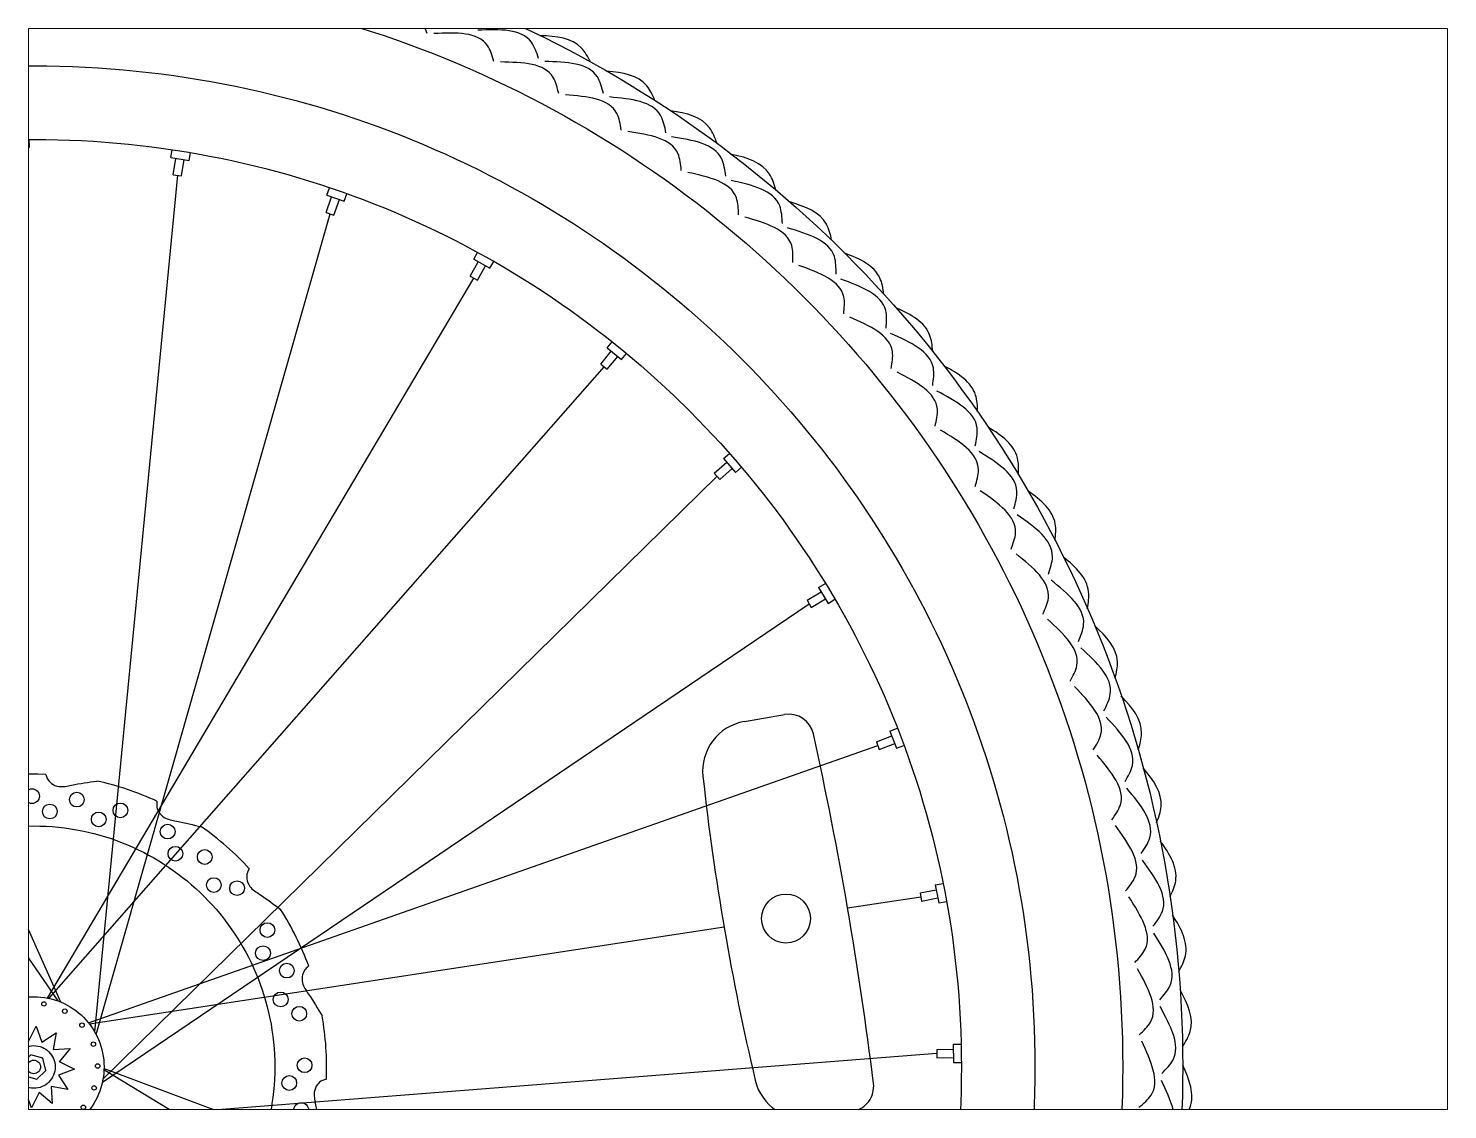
# Paper-space layout 'www.ceco.net' of a CAD drawing. Header units: millimetres. Extents: x 27 to 240, y 20 to 183.
# The model-space entities are those that its viewports show. They can reach past a viewport. Long polylines and large blocks are cut down to what shows.
import ezdxf

# ---------------------------------------------------------------- set-up
doc = ezdxf.new("R2010")
doc.units = ezdxf.units.MM
doc.layers.add('ceco.net 414 bike rim', color=7, linetype='Continuous')
doc.layers.add('ceco.net 414 bike tyres', color=7, linetype='Continuous')

msp = doc.modelspace()

# ---------------------------------------------------------------- linework, layer by layer
at = {"layer": 'ceco.net 414 bike rim'}
for p, q in [((-1.3, 274.27), (-1.34, 276.61)), ((-6.8, 274.19), (-1.3, 274.27)), ((-2.74, 269.32), (-2.81, 274.24)), ((40.91, 271.2), (41.28, 273.52)), ((40.91, 271.2), (46.34, 270.33)), ((41.62, 266.09), (42.41, 270.96)), ((46.34, 270.33), (46.72, 272.64)), ((-5.22, 269.28), (-2.74, 269.32)), ((44.07, 265.7), (44.85, 270.57)), ((42.84, 265.9), (18.15, 10.48)), ((41.62, 266.09), (44.07, 265.7)), ((87.2, 254.82), (88.81, 259.48)), ((87.38, 259.98), (88.15, 262.19)), ((87.38, 259.98), (92.58, 258.17)), ((89.53, 254.01), (91.15, 258.67)), ((92.58, 258.17), (93.35, 260.39)), ((18.61, 9.64), (88.37, 254.42)), ((87.2, 254.82), (89.53, 254.01)), ((8.06, 19.35), (-95.84, 251.69)), ((131.2, 240.85), (132.34, 242.9)), ((130.12, 235.81), (132.52, 240.12)), ((131.2, 240.85), (136.01, 238.17)), ((132.28, 234.6), (134.68, 238.91)), ((136.01, 238.17), (137.15, 240.22)), ((4.07, 20.56), (131.2, 235.21)), ((130.12, 235.81), (132.28, 234.6)), ((-138.09, 231.23), (7.17, 19.7)), ((171.03, 214.41), (172.51, 216.23)), ((169.09, 209.63), (172.2, 213.46)), ((171.01, 208.07), (174.12, 211.89)), ((171.03, 214.41), (175.3, 210.94)), ((175.3, 210.94), (176.78, 212.75)), ((170.05, 208.85), (4.5, 20.47)), ((169.09, 209.63), (171.01, 208.07)), ((205.66, 181.46), (207.44, 182.99)), ((202.93, 177.09), (206.65, 180.31)), ((204.54, 175.21), (208.27, 178.44)), ((205.66, 181.46), (209.26, 177.29)), ((209.26, 177.29), (211.04, 178.82)), ((203.74, 176.15), (20.64, -3.64)), ((202.93, 177.09), (204.54, 175.21)), ((234.05, 142.99), (236.06, 144.19)), ((230.59, 139.16), (234.83, 141.69)), ((234.05, 142.99), (236.87, 138.26)), ((20.45, -4.58), (231.23, 138.09)), ((230.59, 139.16), (231.86, 137.03)), ((231.86, 137.03), (236.09, 139.56)), ((236.87, 138.26), (238.88, 139.46)), ((211.92, 103.01), (223.88, 105.07)), ((251.25, 97), (255.86, 98.76)), ((255.32, 100.17), (257.51, 101.01)), ((255.32, 100.17), (257.28, 95.03)), ((16.34, 13.13), (251.69, 95.84)), ((251.25, 97), (252.14, 94.69)), ((252.14, 94.69), (256.74, 96.44)), ((257.28, 95.03), (259.47, 95.86)), ((264.28, 51.9), (269.12, 52.83)), ((264.28, 51.9), (264.75, 49.47)), ((268.84, 54.31), (271.14, 54.75)), ((268.84, 54.31), (269.87, 48.91)), ((264.51, 50.68), (242.69, 47.35)), ((264.75, 49.47), (269.59, 50.39)), ((269.87, 48.91), (272.18, 49.35)), ((205.84, 41.71), (16.61, 12.79)), ((-5.48, 10.88), (-1.58, 7.59)), ((-1.58, 7.59), (0.7, 12.16)), ((0.7, 12.16), (2.43, 7.36)), ((2.43, 7.36), (6.68, 10.19)), ((6.68, 10.19), (5.79, 5.16)), ((5.79, 5.16), (10.88, 5.48)), ((10.88, 5.48), (7.59, 1.57)), ((269.28, 5.22), (274.21, 5.29)), ((269.28, 5.22), (269.32, 2.74)), ((274.19, 6.8), (276.53, 6.84)), ((274.19, 6.8), (274.27, 1.3)), ((7.59, 1.58), (12.16, -0.7)), ((269.3, 3.98), (13.47, -16.06)), ((269.32, 2.74), (274.24, 2.81)), ((274.27, 1.3), (276.61, 1.34)), ((12.16, -0.7), (7.36, -2.43)), ((7.36, -2.43), (10.19, -6.69)), ((235.21, -131.2), (20.94, -0.88)), ((20.96, -0.44), (254.42, -88.37)), ((-2.43, -7.36), (-6.69, -10.19)), ((-0.7, -12.17), (-2.43, -7.36)), ((1.58, -7.59), (-0.7, -12.17)), ((5.48, -10.88), (1.58, -7.59)), ((5.16, -5.79), (5.48, -10.88)), ((10.19, -6.69), (5.16, -5.79)), ((95.84, -251.69), (15.48, -14.13)), ((15.77, -13.81), (138.1, -231.23)), ((232.27, -15.25), (244.23, -13.19))]:
    msp.add_line(p, q, dxfattribs=at)
msp.add_lwpolyline([(0.89, -3.64), (3.59, -1.05), (2.71, 2.59), (-0.89, 3.64), (-3.59, 1.05), (-2.71, -2.59)], close=True, dxfattribs=at)
for centre, radius in [((0, 0), 342.61), ((0, 0), 324.72), ((0, 0), 298.54), ((0, 0), 276.61), ((-0.51, 80.75), 2.2), ((12.85, 79.73), 2.2), ((4.79, 76.18), 2.2), ((25.85, 76.5), 2.2), ((19.38, 73.83), 2.2), ((39.93, 70.19), 2.2), ((0, 0), 71.87), ((42.24, 63.58), 2.2), ((50.99, 62.62), 2.2), ((53.7, 54.25), 2.2), ((60.64, 53.33), 2.2), ((224.31, 44.26), 7.3), ((69.68, 40.82), 2.2), ((68.37, 33.94), 2.2), ((75.47, 28.74), 2.2), ((73.63, 20.13), 2.2), ((0, 0), 20.96), ((-3.58, 18.7), 0.668), ((3.03, 18.8), 0.668), ((9.27, 16.63), 0.668), ((79.18, 15.86), 2.2), ((14.4, 12.45), 0.668), ((0, 0), 6.37), ((17.79, 6.78), 0.668), ((0, 0), 2.02), ((19.04, 0.28), 0.668), ((80.75, 0.51), 2.2), ((76.18, -4.79), 2.2), ((17.99, -6.25), 0.668), ((14.77, -12.02), 0.668), ((79.73, -12.85), 2.2)]:
    msp.add_circle(centre, radius, dxfattribs=at)
for centre, radius, start, end in [((214.46, 88.23), 15, 99.7634, 186.2354), ((225.15, 97.68), 7.5, 12.486, 99.7634), ((-853.96, -141.28), 1112.75, 7.04075, 12.48598), ((0, 0), 87.33, 87.6181, 100.0351), ((0, 0), 87.33, 65.1181, 77.5351), ((941.43, 167.66), 746.29, 186.23545, 193.29128), ((0, 0), 87.33, 42.6181, 55.0351), ((0, 0), 87.33, 20.1181, 32.5351), ((0, 0), 87.33, 357.6181, 10.0351), ((229.72, -0.47), 15, 193.2913, 279.7634), ((242.96, -5.8), 7.5, 279.7634, 7.0408)]:
    msp.add_arc(centre, radius, start, end, dxfattribs=at)
for points in [[(3.63, 87.26), (4.04, 86.06), (5.27, 84.58), (7.47, 83.65), (11.27, 84.04), (18.85, 85.27)], [(36.75, 79.23), (36.67, 77.96), (37.24, 76.13), (38.91, 74.42), (42.57, 73.33), (50.05, 71.57)], [(64.27, 59.13), (63.71, 58), (63.53, 56.08), (64.43, 53.86), (67.39, 51.45), (73.63, 46.97)], [(82.01, 30.04), (81.06, 29.2), (80.16, 27.5), (80.14, 25.11), (81.95, 21.75), (86, 15.22)], [(87.26, -3.63), (86.06, -4.04), (84.58, -5.27), (83.65, -7.47), (84.04, -11.27), (85.28, -18.85)]]:
    msp.add_spline(points, degree=3, dxfattribs=at)
at = {"layer": 'ceco.net 414 bike tyres'}
for points in [[(130.54, 309.99), (128.08, 314.66), (111.91, 317.18)], [(117.3, 308.22), (115.08, 312.78), (98.91, 315.31)], [(150.54, 300.78), (148.39, 305.6), (132.41, 309.19)], [(137.21, 299.89), (135.3, 304.58), (119.32, 308.17)], [(156.53, 290.27), (154.93, 295.08), (139.22, 299.7)], [(169.89, 290.29), (168.06, 295.24), (152.35, 299.86)], [(175.18, 279.41), (173.89, 284.32), (158.52, 289.95)], [(188.51, 278.56), (187.01, 283.62), (171.64, 289.26)], [(193.08, 267.36), (192.12, 272.34), (177.15, 278.97)], [(206.33, 265.64), (205.16, 270.78), (190.19, 277.41)], [(210.15, 254.16), (209.52, 259.19), (195.01, 266.78)], [(223.26, 251.57), (222.43, 256.79), (207.92, 264.38)], [(226.32, 239.87), (226.02, 244.93), (212.04, 253.46)], [(239.23, 236.43), (238.75, 241.69), (224.77, 250.21)], [(241.53, 224.55), (241.56, 229.62), (228.17, 239.05)], [(254.18, 220.28), (254.04, 225.56), (240.65, 234.98)], [(255.7, 208.27), (256.06, 213.33), (243.31, 223.61)], [(268.05, 203.18), (268.25, 208.46), (255.51, 218.74)], [(268.77, 191.1), (269.46, 196.13), (257.42, 207.22)], [(280.76, 185.22), (281.31, 190.47), (269.27, 201.56)], [(280.69, 173.12), (281.71, 178.09), (270.42, 189.94)], [(292.27, 166.46), (293.17, 171.66), (281.87, 183.51)], [(291.42, 154.39), (292.76, 159.28), (282.26, 171.85)], [(302.54, 146.99), (303.77, 152.12), (293.27, 164.69)], [(300.89, 135), (302.55, 139.79), (292.9, 153.02)], [(311.5, 126.88), (313.06, 131.93), (303.41, 145.15)], [(309.07, 115.03), (311.04, 119.7), (302.28, 133.53)], [(319.13, 106.24), (321.02, 111.17), (312.26, 125)], [(315.94, 94.57), (318.2, 99.11), (310.36, 113.48)], [(325.4, 85.14), (327.61, 89.93), (319.76, 104.31)], [(321.44, 73.7), (324.01, 78.08), (317.12, 92.94)], [(330.27, 63.68), (332.79, 68.32), (325.9, 83.17)], [(325.58, 52.52), (328.42, 56.72), (322.52, 72)], [(333.73, 41.94), (336.54, 46.4), (330.64, 61.68)], [(328.31, 31.12), (331.42, 35.12), (326.54, 50.75)], [(335.76, 20.02), (338.86, 24.29), (333.97, 39.92)], [(329.65, 9.58), (333.01, 13.37), (329.16, 29.28)], [(336.35, -1.98), (339.72, 2.08), (335.86, 17.99)], [(329.57, -12), (333.17, -8.44), (330.37, 7.69)], [(335.5, -23.97), (339.13, -20.14), (336.32, -4.01)], [(328.08, -33.53), (331.91, -30.21), (330.16, -13.93)]]:
    msp.add_spline(points, degree=3, dxfattribs=at)
for points in [[(146.05, 309.92), (145.15, 311.44), (141.8, 316.61), (135.47, 316.97), (130.6, 316.74)], [(166, 299.7), (165.21, 301.28), (162.2, 306.65), (155.91, 307.44), (151.04, 307.52)], [(185.25, 288.2), (184.56, 289.83), (181.91, 295.39), (175.68, 296.58), (170.83, 296.98)], [(203.7, 275.47), (203.12, 277.14), (200.84, 282.86), (194.7, 284.46), (189.88, 285.17)], [(221.28, 261.56), (220.81, 263.26), (218.91, 269.12), (212.89, 271.11), (208.13, 272.14)], [(237.92, 246.52), (237.56, 248.26), (236.04, 254.22), (230.17, 256.61), (225.48, 257.95)], [(253.53, 230.44), (253.29, 232.19), (252.16, 238.24), (246.46, 241), (241.87, 242.65)], [(268.06, 213.36), (267.93, 215.12), (267.21, 221.24), (261.69, 224.37), (257.22, 226.31)], [(281.44, 195.37), (281.43, 197.14), (281.1, 203.29), (275.8, 206.77), (271.47, 209)], [(293.61, 176.55), (293.72, 178.31), (293.8, 184.47), (288.74, 188.29), (284.56, 190.8)], [(304.53, 156.97), (304.75, 158.72), (305.23, 164.86), (300.43, 169.01), (296.43, 171.78)], [(314.15, 136.71), (314.48, 138.45), (315.36, 144.54), (310.85, 148.99), (307.03, 152.02)], [(322.42, 115.87), (322.86, 117.58), (324.14, 123.61), (319.92, 128.34), (316.31, 131.62)], [(329.3, 94.54), (329.86, 96.22), (331.53, 102.14), (327.63, 107.15), (324.25, 110.65)], [(334.78, 72.8), (335.45, 74.44), (337.5, 80.24), (333.94, 85.49), (330.79, 89.2)], [(338.83, 50.75), (339.6, 52.34), (342.03, 58), (338.82, 63.46), (335.91, 67.38)], [(341.42, 28.48), (342.29, 30.01), (345.09, 35.5), (342.24, 41.17), (339.6, 45.26)], [(342.55, 6.09), (343.52, 7.56), (346.67, 12.86), (344.2, 18.7), (341.84, 22.96)], [(342.22, -16.33), (343.28, -14.92), (346.77, -9.84), (344.69, -3.85), (342.6, 0.55)]]:
    msp.add_open_spline(points, degree=3, knots=[1.290026, 1.290026, 1.290026, 1.290026, 6.384144, 19.446481, 19.446481, 19.446481, 19.446481], dxfattribs=at)

psp = doc.layouts.new('www.ceco.net')

# ---------------------------------------------------------------- viewports
at = {"layer": '0'}
psp.add_viewport(center=(133.35, 101.6), size=(213.36, 162.56), view_center_point=(210, 148.5), view_height=322.4396, dxfattribs=at)

doc.saveas('drawing.dxf')
